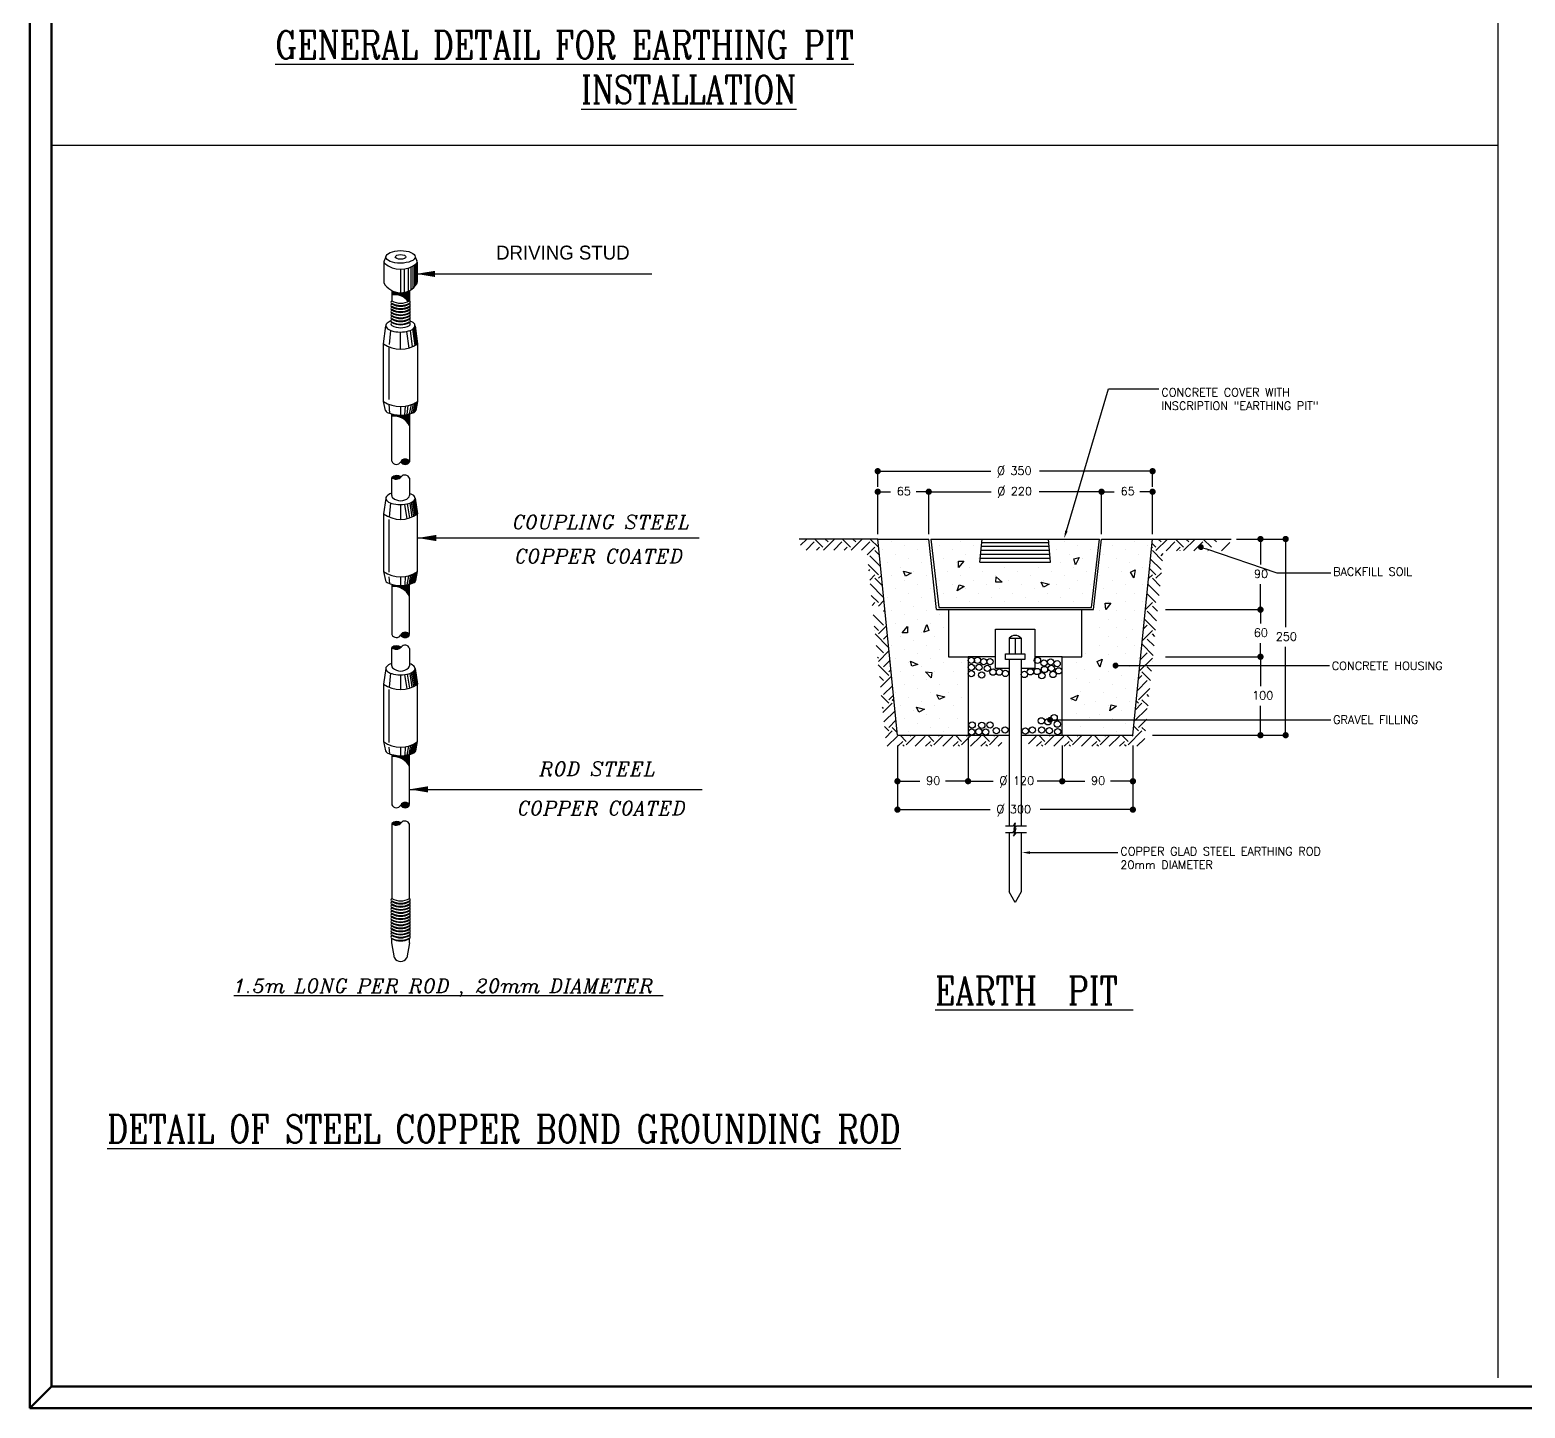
# Model space of a CAD drawing. Extents: x -508 to 92, y -98 to -31.
# Drawn here: x -508.38 to -480.23, y -97.84 to -71.9 of the extents above; entities that cross this region are included whole.
import ezdxf
from ezdxf.enums import TextEntityAlignment as Align

# ---------------------------------------------------------------- set-up
doc = ezdxf.new("R2010")
doc.units = 0
doc.header["$MEASUREMENT"] = 0
doc.header["$PDMODE"] = 35
doc.layers.get('0').update_dxf_attribs({"linetype": 'CONTINUOUS', "lineweight": 30})
doc.layers.get('Defpoints').update_dxf_attribs({"linetype": 'CONTINUOUS'})
for name, color, linetype in [('DETAISL', 2, 'CONTINUOUS'), ('E-P-TXT', 11, 'CONTINUOUS'), ('E-T25', 3, 'CONTINUOUS'), ('EFL', 1, 'CONTINUOUS'), ('EL1', 1, 'CONTINUOUS'), ('EL2', 2, 'CONTINUOUS'), ('EL3', 3, 'CONTINUOUS'), ('EL5', 5, 'CONTINUOUS'), ('EL6', 1, 'CONTINUOUS'), ('ET80', 3, 'CONTINUOUS')]:
    doc.layers.add(name, color=color, linetype=linetype)
doc.layers.add('UG-BORDER', color=20, linetype='CONTINUOUS', lineweight=80)
doc.styles.add('E80', font='romanc.shx')
doc.styles.add('ROMANC', font='ROMANC')
doc.styles.add('ROMANS', font='italic8.shx')
doc.styles.add('STENCIL', font='STENCIL.shx', dxfattribs={"height": 0.25})

# ---------------------------------------------------------------- blocks, each defined once
blk = doc.blocks.new('SC', base_point=(73775.9, 47063.9))
at = {"layer": 'EL1', "color": 7}
blk.add_circle((73775.6, 47068.1), 3.99, dxfattribs=at)
blk = doc.blocks.new('DOT')
at = {"layer": 'EL1', "color": 0, "linetype": 'ByBlock'}
blk.add_line((-0.5, 0), (-1, 0), dxfattribs=at)
at = {"layer": 'EL1', "color": 0, "linetype": 'ByBlock', "const_width": 0.5}
blk.add_lwpolyline([(-0.25, 0, 1), (0.25, 0, 1)], format="xyb", close=True, dxfattribs=at)

msp = doc.modelspace()

# ---------------------------------------------------------------- hatches: boundary and pattern name
at = {"layer": 'DETAISL', "linetype": 'ByBlock'}
for points in [[(-501.23, -76.802, -0.247865), (-501.566, -76.803), (-501.566, -76.887, -0.277484), (-501.254, -77.01, 0.019162), (-501.23, -76.998)], [(-501.23, -79.125, -0.12685), (-501.566, -79.125), (-501.566, -79.172, -0.323449), (-501.23, -79.351)], [(-501.394, -80.026, 0.616336), (-501.23, -80.026, 0.616336)], [(-501.387, -80.311, 0.321286), (-501.566, -80.321, 0.42197)], [(-501.23, -82.332, -0.141567), (-501.566, -82.332), (-501.566, -82.374, -0.307884), (-501.23, -82.563)], [(-501.23, -83.286, 0.616336), (-501.394, -83.286, 0.616336)], [(-501.566, -83.525, 0.42197), (-501.387, -83.515, 0.321286)], [(-501.23, -85.537, -0.141567), (-501.566, -85.537), (-501.566, -85.578, -0.307884), (-501.23, -85.767)], [(-501.23, -86.49, 0.616336), (-501.394, -86.49, 0.616336)], [(-501.387, -86.825, 0.321286), (-501.566, -86.835, 0.42197)]]:
    msp.add_hatch(color=4, dxfattribs=at).paths.add_polyline_path(points)

# ---------------------------------------------------------------- linework, layer by layer
at = {"color": 7}
for p, q in [((-501.079, -81.462), (-495.78, -81.462)), ((-488.813, -81.764), (-488.813, -81.764)), ((-488.568, -81.846), (-488.568, -81.846)), ((-491.996, -82.009), (-491.996, -82.009)), ((-491.751, -82.091), (-491.751, -82.091)), ((-490.935, -81.928), (-490.935, -81.928)), ((-490.853, -82.172), (-490.853, -82.172)), ((-490.69, -82.009), (-490.69, -82.009)), ((-490.2, -82.172), (-490.2, -82.172)), ((-489.548, -82.172), (-489.548, -82.172)), ((-489.14, -82.091), (-489.14, -82.091)), ((-488.895, -82.172), (-488.895, -82.172)), ((-488.731, -82.009), (-488.731, -82.009)), ((-488.079, -82.009), (-488.079, -82.009)), ((-487.834, -82.091), (-487.834, -82.091)), ((-487.671, -81.928), (-487.671, -81.928)), ((-487.589, -82.172), (-487.589, -82.172)), ((-492.078, -82.417), (-492.078, -82.417)), ((-491.914, -82.254), (-491.914, -82.254)), ((-491.669, -82.336), (-491.669, -82.336)), ((-491.017, -82.336), (-491.017, -82.336)), ((-490.772, -82.417), (-490.772, -82.417)), ((-490.364, -82.336), (-490.364, -82.336)), ((-490.119, -82.417), (-490.119, -82.417)), ((-489.956, -82.254), (-489.956, -82.254)), ((-489.711, -82.336), (-489.711, -82.336)), ((-489.466, -82.417), (-489.466, -82.417)), ((-489.303, -82.254), (-489.303, -82.254)), ((-489.058, -82.336), (-489.058, -82.336)), ((-488.65, -82.254), (-488.65, -82.254)), ((-487.997, -82.254), (-487.997, -82.254)), ((-487.752, -82.336), (-487.752, -82.336)), ((-491.833, -82.499), (-491.833, -82.499)), ((-491.751, -82.744), (-491.751, -82.744)), ((-489.874, -82.499), (-489.874, -82.499)), ((-489.221, -82.499), (-489.221, -82.499)), ((-488.079, -82.662), (-488.079, -82.662)), ((-487.915, -82.499), (-487.915, -82.499)), ((-487.752, -82.661), (-487.752, -82.661)), ((-487.589, -82.498), (-487.589, -82.498)), ((-491.669, -82.989), (-491.669, -82.989)), ((-487.915, -82.825), (-487.915, -82.825)), ((-487.589, -82.825), (-487.589, -82.825)), ((-491.833, -83.152), (-491.833, -83.152)), ((-491.588, -83.233), (-491.588, -83.233)), ((-491.425, -83.07), (-491.425, -83.07)), ((-491.751, -83.397), (-491.751, -83.397)), ((-491.833, -83.805), (-491.833, -83.805)), ((-491.425, -83.723), (-491.425, -83.723)), ((-488.232, -83.828), (-488.232, -83.828)), ((-491.751, -84.049), (-491.751, -84.049)), ((-491.588, -83.886), (-491.588, -83.886)), ((-491.506, -84.131), (-491.506, -84.131)), ((-491.343, -83.968), (-491.343, -83.968)), ((-491.669, -84.294), (-491.669, -84.294)), ((-491.425, -84.376), (-491.425, -84.376)), ((-491.261, -84.213), (-491.261, -84.213)), ((-491.08, -84.376), (-491.08, -84.376)), ((-488.598, -84.353), (-488.598, -84.353)), ((-488.16, -84.376), (-488.16, -84.376)), ((-491.833, -84.458), (-491.833, -84.458)), ((-491.751, -84.702), (-491.751, -84.702)), ((-491.588, -84.539), (-491.588, -84.539)), ((-491.343, -84.621), (-491.343, -84.621)), ((-491.18, -84.458), (-491.18, -84.458)), ((-488.761, -84.516), (-488.761, -84.516)), ((-488.516, -84.597), (-488.516, -84.597)), ((-488.323, -84.539), (-488.323, -84.539)), ((-488.079, -84.621), (-488.079, -84.621)), ((-487.915, -84.458), (-487.915, -84.458)), ((-487.834, -84.702), (-487.834, -84.702)), ((-491.506, -84.784), (-491.506, -84.784)), ((-501.23, -86.194), (-495.724, -86.194))]:
    msp.add_line(p, q, dxfattribs=at)
at = {"color": 0}
for p, q in [((-492.159, -81.52), (-492.159, -81.52)), ((-491.914, -81.601), (-491.914, -81.601)), ((-491.506, -81.52), (-491.506, -81.52)), ((-491.261, -81.601), (-491.261, -81.601)), ((-490.853, -81.52), (-490.853, -81.52)), ((-490.609, -81.601), (-490.609, -81.601)), ((-488.895, -81.52), (-488.895, -81.52)), ((-488.65, -81.601), (-488.65, -81.601)), ((-488.242, -81.52), (-488.242, -81.52)), ((-487.997, -81.601), (-487.997, -81.601)), ((-487.589, -81.52), (-487.589, -81.52)), ((-487.344, -81.601), (-487.344, -81.601)), ((-492.322, -81.683), (-492.322, -81.683)), ((-492.078, -81.764), (-492.078, -81.764)), ((-491.833, -81.846), (-491.833, -81.846)), ((-491.669, -81.683), (-491.669, -81.683)), ((-491.425, -81.764), (-491.425, -81.764)), ((-491.18, -81.846), (-491.18, -81.846)), ((-491.017, -81.683), (-491.017, -81.683)), ((-490.772, -81.764), (-490.772, -81.764)), ((-490.527, -81.846), (-490.527, -81.846)), ((-489.058, -81.683), (-489.058, -81.683)), ((-488.405, -81.683), (-488.405, -81.683)), ((-488.16, -81.764), (-488.16, -81.764)), ((-487.915, -81.846), (-487.915, -81.846)), ((-487.752, -81.683), (-487.752, -81.683)), ((-487.507, -81.764), (-487.507, -81.764)), ((-492.241, -81.928), (-492.241, -81.928)), ((-492.159, -82.172), (-492.159, -82.172)), ((-491.588, -81.928), (-491.588, -81.928)), ((-491.506, -82.172), (-491.506, -82.172)), ((-491.343, -82.009), (-491.343, -82.009)), ((-491.098, -82.091), (-491.098, -82.091)), ((-490.445, -82.091), (-490.445, -82.091)), ((-490.282, -81.928), (-490.282, -81.928)), ((-490.037, -82.009), (-490.037, -82.009)), ((-489.792, -82.091), (-489.792, -82.091)), ((-489.629, -81.928), (-489.629, -81.928)), ((-489.384, -82.009), (-489.384, -82.009)), ((-488.976, -81.928), (-488.976, -81.928)), ((-488.487, -82.091), (-488.487, -82.091)), ((-488.323, -81.928), (-488.323, -81.928)), ((-488.242, -82.172), (-488.242, -82.172)), ((-487.426, -82.009), (-487.426, -82.009)), ((-492.322, -82.336), (-492.322, -82.336)), ((-491.425, -82.417), (-491.425, -82.417)), ((-491.261, -82.254), (-491.261, -82.254)), ((-490.609, -82.254), (-490.609, -82.254)), ((-488.813, -82.417), (-488.813, -82.417)), ((-488.405, -82.336), (-488.405, -82.336)), ((-488.16, -82.417), (-488.16, -82.417)), ((-487.426, -82.335), (-487.426, -82.335)), ((-492.241, -82.58), (-492.241, -82.58)), ((-491.996, -82.662), (-491.996, -82.662)), ((-491.588, -82.58), (-491.588, -82.58)), ((-491.343, -82.662), (-491.343, -82.662)), ((-491.18, -82.499), (-491.18, -82.499)), ((-490.935, -82.58), (-490.935, -82.58)), ((-490.69, -82.662), (-490.69, -82.662)), ((-490.527, -82.499), (-490.527, -82.499)), ((-490.282, -82.58), (-490.282, -82.58)), ((-490.037, -82.662), (-490.037, -82.662)), ((-489.629, -82.58), (-489.629, -82.58)), ((-489.384, -82.662), (-489.384, -82.662)), ((-488.976, -82.58), (-488.976, -82.58)), ((-488.731, -82.662), (-488.731, -82.662)), ((-488.568, -82.499), (-488.568, -82.499)), ((-488.323, -82.58), (-488.323, -82.58)), ((-487.426, -82.662), (-487.426, -82.662)), ((-492.159, -82.825), (-492.159, -82.825)), ((-491.914, -82.907), (-491.914, -82.907)), ((-491.506, -82.825), (-491.506, -82.825)), ((-491.261, -82.907), (-491.261, -82.907)), ((-488.242, -82.825), (-488.242, -82.825)), ((-488.079, -82.988), (-488.079, -82.988)), ((-487.752, -82.989), (-487.752, -82.989)), ((-487.449, -83.021), (-487.449, -83.021)), ((-492.078, -83.07), (-492.078, -83.07)), ((-491.996, -83.315), (-491.996, -83.315)), ((-491.343, -83.315), (-491.343, -83.315)), ((-491.18, -83.152), (-491.18, -83.152)), ((-488.242, -83.151), (-488.242, -83.151)), ((-488.079, -83.315), (-488.079, -83.315)), ((-487.915, -83.152), (-487.915, -83.152)), ((-487.612, -83.184), (-487.612, -83.184)), ((-492.159, -83.478), (-492.159, -83.478)), ((-491.914, -83.56), (-491.914, -83.56)), ((-491.506, -83.478), (-491.506, -83.478)), ((-491.261, -83.56), (-491.261, -83.56)), ((-488.242, -83.478), (-488.242, -83.478)), ((-487.905, -83.501), (-487.905, -83.501)), ((-487.742, -83.338), (-487.742, -83.338)), ((-487.589, -83.478), (-487.589, -83.478)), ((-492.078, -83.723), (-492.078, -83.723)), ((-491.669, -83.641), (-491.669, -83.641)), ((-491.18, -83.805), (-491.18, -83.805)), ((-490.835, -83.805), (-490.835, -83.805)), ((-488.669, -83.804), (-488.669, -83.804)), ((-488.506, -83.641), (-488.506, -83.641)), ((-488.068, -83.664), (-488.068, -83.664)), ((-487.915, -83.805), (-487.915, -83.805)), ((-487.752, -83.641), (-487.752, -83.641)), ((-487.507, -83.723), (-487.507, -83.723)), ((-491.996, -83.968), (-491.996, -83.968)), ((-490.999, -83.968), (-490.999, -83.968)), ((-488.68, -84.108), (-488.68, -84.108)), ((-488.516, -83.945), (-488.516, -83.945)), ((-488.242, -84.131), (-488.242, -84.131)), ((-488.079, -83.968), (-488.079, -83.968)), ((-487.834, -84.049), (-487.834, -84.049)), ((-487.671, -83.886), (-487.671, -83.886)), ((-487.589, -84.131), (-487.589, -84.131)), ((-492.078, -84.376), (-492.078, -84.376)), ((-491.914, -84.213), (-491.914, -84.213)), ((-490.917, -84.213), (-490.917, -84.213)), ((-488.435, -84.189), (-488.435, -84.189)), ((-487.997, -84.213), (-487.997, -84.213)), ((-487.752, -84.294), (-487.752, -84.294)), ((-491.996, -84.621), (-491.996, -84.621)), ((-490.999, -84.621), (-490.999, -84.621)), ((-490.835, -84.458), (-490.835, -84.458)), ((-487.671, -84.539), (-487.671, -84.539)), ((-491.914, -84.866), (-491.914, -84.866)), ((-491.669, -84.947), (-491.669, -84.947)), ((-491.261, -84.866), (-491.261, -84.866)), ((-490.917, -84.866), (-490.917, -84.866)), ((-488.68, -84.761), (-488.68, -84.761)), ((-488.598, -85.005), (-488.598, -85.005)), ((-488.435, -84.842), (-488.435, -84.842)), ((-488.242, -84.784), (-488.242, -84.784)), ((-487.997, -84.866), (-487.997, -84.866)), ((-487.752, -84.947), (-487.752, -84.947)), ((-487.589, -84.784), (-487.589, -84.784)), ((-491.833, -85.11), (-491.833, -85.11)), ((-491.425, -85.029), (-491.425, -85.029)), ((-491.18, -85.11), (-491.18, -85.11)), ((-491.08, -85.029), (-491.08, -85.029)), ((-488.16, -85.029), (-488.16, -85.029)), ((-487.915, -85.11), (-487.915, -85.11))]:
    msp.add_line(p, q, dxfattribs=at)
at = {"color": 3}
for points in [[(-500.751, -76.548), (-500.751, -76.432), (-501.101, -76.49)], [(-500.729, -81.52), (-500.729, -81.404), (-501.079, -81.462)], [(-500.881, -86.253), (-500.881, -86.136), (-501.23, -86.194)]]:
    msp.add_solid(points, dxfattribs=at)
at = {"layer": 'Defpoints', "color": 0, "linetype": 'ByBlock'}
for p in [(-490.716, -85.198), (-488.943, -85.198), (-492.045, -85.371), (-490.716, -85.371), (-488.943, -85.371), (-487.613, -85.371)]:
    msp.add_point(p, dxfattribs=at)
at = {"layer": 'DETAISL', "linetype": 'ByBlock'}
for p, q in [((-501.713, -76.265), (-501.713, -76.66)), ((-501.674, -76.17), (-501.708, -76.241)), ((-501.125, -76.169), (-501.091, -76.241)), ((-501.085, -76.267), (-501.085, -76.645)), ((-501.399, -76.401), (-501.399, -76.844)), ((-501.331, -76.396), (-501.331, -76.837)), ((-501.259, -76.38), (-501.259, -76.843)), ((-501.208, -76.361), (-501.208, -76.789)), ((-501.167, -76.34), (-501.167, -76.759)), ((-501.134, -76.32), (-501.134, -76.727)), ((-501.111, -76.304), (-501.111, -76.699)), ((-501.101, -76.295), (-501.101, -76.685)), ((-501.092, -76.287), (-501.092, -76.67)), ((-501.719, -77.806), (-501.676, -77.467)), ((-501.588, -77.554), (-501.617, -77.817)), ((-501.406, -77.584), (-501.406, -77.91)), ((-501.289, -77.574), (-501.245, -77.887)), ((-501.221, -77.555), (-501.178, -77.863)), ((-501.172, -77.53), (-501.129, -77.838)), ((-501.153, -77.516), (-501.109, -77.826)), ((-501.136, -77.496), (-501.091, -77.815)), ((-501.127, -77.466), (-501.079, -77.806)), ((-501.719, -78.892), (-501.719, -77.806)), ((-501.622, -77.862), (-501.621, -78.857)), ((-501.079, -77.806), (-501.079, -78.892)), ((-501.682, -79.061), (-501.719, -78.892)), ((-501.621, -78.943), (-501.606, -79.114)), ((-501.399, -78.985), (-501.398, -79.147)), ((-501.315, -78.979), (-501.328, -79.144)), ((-501.26, -78.969), (-501.283, -79.137)), ((-501.2, -78.951), (-501.237, -79.127)), ((-501.162, -78.936), (-501.199, -79.117)), ((-501.132, -78.922), (-501.17, -79.107)), ((-501.116, -78.914), (-501.155, -79.101)), ((-501.104, -78.907), (-501.144, -79.097)), ((-501.092, -78.9), (-501.131, -79.089)), ((-501.079, -78.892), (-501.114, -79.061)), ((-501.676, -80.716), (-501.719, -81.008)), ((-501.175, -80.782), (-501.133, -81.042)), ((-501.159, -80.77), (-501.116, -81.033)), ((-501.145, -80.757), (-501.102, -81.024)), ((-501.136, -80.744), (-501.091, -81.017)), ((-501.127, -80.715), (-501.079, -81.008)), ((-501.719, -81.008), (-501.719, -82.092)), ((-501.587, -80.803), (-501.616, -81.067)), ((-501.401, -80.834), (-501.401, -81.112)), ((-501.325, -80.829), (-501.281, -81.099)), ((-501.274, -80.82), (-501.231, -81.085)), ((-501.227, -80.806), (-501.185, -81.068)), ((-501.201, -80.796), (-501.158, -81.056)), ((-501.079, -82.092), (-501.079, -81.008)), ((-501.621, -81.112), (-501.62, -82.106)), ((-501.719, -82.092), (-501.682, -82.264)), ((-501.314, -82.188), (-501.32, -82.351)), ((-501.277, -82.344), (-501.241, -82.172)), ((-501.277, -82.344), (-501.241, -82.172)), ((-501.24, -82.335), (-501.204, -82.159)), ((-501.21, -82.326), (-501.173, -82.146)), ((-501.186, -82.318), (-501.149, -82.134)), ((-501.167, -82.31), (-501.128, -82.123)), ((-501.155, -82.305), (-501.116, -82.116)), ((-501.143, -82.299), (-501.103, -82.108)), ((-501.132, -82.293), (-501.093, -82.101)), ((-501.124, -82.285), (-501.086, -82.096)), ((-501.115, -82.264), (-501.079, -82.092)), ((-501.62, -82.192), (-501.608, -82.318)), ((-501.399, -82.195), (-501.4, -82.356)), ((-501.676, -83.921), (-501.719, -84.213)), ((-501.587, -84.008), (-501.616, -84.271)), ((-501.401, -84.038), (-501.401, -84.316)), ((-501.325, -84.033), (-501.281, -84.303)), ((-501.274, -84.024), (-501.231, -84.29)), ((-501.227, -84.011), (-501.185, -84.272)), ((-501.201, -84), (-501.158, -84.26)), ((-501.175, -83.986), (-501.133, -84.247)), ((-501.159, -83.975), (-501.116, -84.237)), ((-501.145, -83.962), (-501.102, -84.228)), ((-501.136, -83.949), (-501.091, -84.221)), ((-501.127, -83.919), (-501.079, -84.213)), ((-501.719, -84.213), (-501.719, -85.296)), ((-501.621, -84.316), (-501.62, -85.311)), ((-501.079, -85.296), (-501.079, -84.213)), ((-501.719, -85.296), (-501.682, -85.469)), ((-501.62, -85.397), (-501.608, -85.523)), ((-501.399, -85.399), (-501.4, -85.561)), ((-501.314, -85.393), (-501.32, -85.556)), ((-501.277, -85.548), (-501.241, -85.376)), ((-501.277, -85.548), (-501.241, -85.376)), ((-501.24, -85.54), (-501.204, -85.363)), ((-501.21, -85.531), (-501.173, -85.35)), ((-501.186, -85.522), (-501.149, -85.339)), ((-501.167, -85.515), (-501.128, -85.328)), ((-501.155, -85.51), (-501.116, -85.32)), ((-501.143, -85.504), (-501.103, -85.312)), ((-501.132, -85.497), (-501.093, -85.306)), ((-501.124, -85.49), (-501.086, -85.301)), ((-501.115, -85.468), (-501.079, -85.296))]:
    msp.add_line(p, q, dxfattribs=at)
at = {"layer": 'DETAISL', "color": 4, "linetype": 'ByBlock'}
for p, q in [((-501.566, -76.803), (-501.566, -76.998)), ((-501.23, -76.802), (-501.23, -76.998)), ((-501.566, -80.018), (-501.566, -79.125)), ((-501.23, -79.125), (-501.23, -80.026)), ((-501.566, -80.665), (-501.566, -80.321)), ((-501.23, -80.336), (-501.23, -80.665)), ((-501.566, -82.332), (-501.566, -83.278)), ((-501.23, -83.271), (-501.23, -82.332)), ((-501.566, -83.87), (-501.566, -83.525)), ((-501.23, -83.54), (-501.23, -83.87)), ((-501.566, -85.536), (-501.566, -86.483)), ((-501.23, -86.475), (-501.23, -85.536)), ((-501.566, -86.835), (-501.566, -88.25)), ((-501.23, -88.25), (-501.23, -86.85)), ((-501.566, -89.084), (-501.566, -89.004)), ((-501.513, -89.366), (-501.566, -89.084)), ((-501.23, -89.084), (-501.283, -89.366)), ((-501.23, -89.084), (-501.23, -89.004))]:
    msp.add_line(p, q, dxfattribs=at)
at = {"layer": 'DETAISL', "linetype": 'ByBlock'}
for centre, radius, start, end in [((-501.662, -76.263), 0.0504, 154.4413, 212.051), ((-501.136, -76.262), 0.0504, 327.9703, 25.3462), ((-501.399, -75.928), 0.473, 229.7335, 310.2878), ((-501.399, -76.485), 0.359, 209.1059, 328.7204), ((-501.136, -76.645), 0.0504, 328.7204, 0), ((-501.399, -77.363), 0.547, 234.2158, 305.7842), ((-501.399, -78.39), 0.596, 237.5138, 302.4862), ((-501.633, -79.05), 0.0504, 192.45, 247.7753), ((-501.164, -79.05), 0.0504, 292.1887, 348.2614), ((-501.398, -78.476), 0.671, 247.7753, 292.1887), ((-501.399, -80.564), 0.547, 234.2158, 305.7842), ((-501.399, -81.648), 0.547, 234.2158, 305.7842), ((-501.632, -82.254), 0.0504, 192.2953, 244.9392), ((-501.398, -81.753), 0.604, 244.9392, 295.0219), ((-501.164, -82.254), 0.0504, 295.0219, 348.4078), ((-501.399, -83.769), 0.547, 234.2158, 305.7842), ((-501.399, -84.852), 0.547, 234.2158, 305.7842), ((-501.632, -85.458), 0.0504, 192.2953, 244.9392), ((-501.398, -84.957), 0.604, 244.9392, 295.0219), ((-501.164, -85.458), 0.0504, 295.0219, 348.4078)]:
    msp.add_arc(centre, radius, start, end, dxfattribs=at)
at = {"layer": 'DETAISL', "color": 4, "linetype": 'ByBlock'}
for centre, radius, start, end in [((-501.545, -77.027), 0.0353, 124.8245, 235.1755), ((-501.545, -77.085), 0.0353, 124.8245, 235.1755), ((-501.545, -77.143), 0.0353, 124.8245, 235.1755), ((-501.512, -77.207), 0.325, 37.4485, 99.4824), ((-501.398, -76.692), 0.349, 241.307, 298.693), ((-501.398, -76.75), 0.349, 241.307, 298.693), ((-501.398, -76.808), 0.349, 241.307, 298.693), ((-501.396, -76.735), 0.349, 241.307, 298.693), ((-501.396, -76.793), 0.349, 241.307, 298.693), ((-501.251, -77.027), 0.0353, 304.8245, 55.1755), ((-501.251, -77.085), 0.0353, 304.8245, 55.1755), ((-501.251, -77.143), 0.0353, 304.8245, 55.1755), ((-501.545, -77.201), 0.0353, 124.8245, 235.1755), ((-501.545, -77.258), 0.0353, 124.8245, 235.1755), ((-501.545, -77.316), 0.0353, 124.8245, 235.1755), ((-501.545, -77.374), 0.0353, 124.8245, 235.1755), ((-501.545, -77.432), 0.0353, 124.8245, 235.1755), ((-501.404, -77.087), 0.349, 241.307, 298.693), ((-501.398, -76.865), 0.349, 241.307, 298.693), ((-501.398, -76.923), 0.349, 241.307, 298.693), ((-501.398, -76.981), 0.349, 241.307, 298.693), ((-501.398, -77.039), 0.349, 241.307, 298.693), ((-501.398, -77.097), 0.349, 241.307, 298.693), ((-501.396, -76.851), 0.349, 241.307, 298.693), ((-501.396, -76.851), 0.349, 241.307, 298.693), ((-501.396, -76.909), 0.349, 241.307, 298.693), ((-501.396, -76.967), 0.349, 241.307, 298.693), ((-501.396, -77.025), 0.349, 241.307, 298.693), ((-501.251, -77.201), 0.0353, 304.8245, 55.1755), ((-501.251, -77.258), 0.0353, 304.8245, 55.1755), ((-501.251, -77.316), 0.0353, 304.8245, 55.1755), ((-501.251, -77.374), 0.0353, 304.8245, 55.1755), ((-501.251, -77.432), 0.0353, 304.8245, 55.1755), ((-501.398, -77.155), 0.349, 241.307, 298.693), ((-501.522, -79.493), 0.324, 26.0576, 97.7527), ((-501.478, -79.981), 0.0949, 202.853, 332.0948), ((-501.312, -80.067), 0.0917, 26.7059, 153.2941), ((-501.312, -79.985), 0.0917, 206.7059, 333.2941), ((-501.469, -80.44), 0.154, 57.6581, 128.9041), ((-501.481, -80.229), 0.125, 227.5246, 319.0376), ((-501.316, -80.366), 0.0905, 19.8101, 142.0153), ((-501.515, -80.665), 0.0504, 180, 227.3857), ((-501.398, -80.538), 0.223, 227.3857, 312.6143), ((-501.281, -80.665), 0.0504, 312.6143, 0), ((-501.537, -82.714), 0.342, 26.3554, 94.8064), ((-501.478, -83.241), 0.0949, 202.853, 332.0948), ((-501.312, -83.327), 0.0917, 26.7059, 153.2941), ((-501.312, -83.245), 0.0917, 206.7059, 333.2941), ((-501.469, -83.645), 0.154, 57.6581, 128.9041), ((-501.481, -83.433), 0.125, 227.5246, 319.0376), ((-501.316, -83.571), 0.0905, 19.8101, 142.0153), ((-501.515, -83.87), 0.0504, 180, 227.3857), ((-501.281, -83.87), 0.0504, 312.6143, 0), ((-501.398, -83.743), 0.223, 227.3857, 312.6143), ((-501.537, -85.919), 0.342, 26.3554, 94.8064), ((-501.478, -86.446), 0.0949, 202.853, 332.0948), ((-501.312, -86.531), 0.0917, 26.7059, 153.2941), ((-501.312, -86.449), 0.0917, 206.7059, 333.2941), ((-501.469, -86.954), 0.154, 57.6581, 128.9041), ((-501.481, -86.743), 0.125, 227.5246, 319.0376), ((-501.316, -86.88), 0.0905, 19.8101, 142.0153), ((-501.545, -88.279), 0.0353, 124.8245, 235.1755), ((-501.545, -88.337), 0.0353, 124.8245, 235.1755), ((-501.545, -88.395), 0.0353, 124.8245, 235.1755), ((-501.398, -87.944), 0.349, 241.307, 298.693), ((-501.398, -88.002), 0.349, 241.307, 298.693), ((-501.398, -88.06), 0.349, 241.307, 298.693), ((-501.396, -87.988), 0.349, 241.307, 298.693), ((-501.396, -88.046), 0.349, 241.307, 298.693), ((-501.251, -88.279), 0.0353, 304.8245, 55.1755), ((-501.251, -88.279), 0.0353, 304.8245, 55.1755), ((-501.251, -88.337), 0.0353, 304.8245, 55.1755), ((-501.251, -88.337), 0.0353, 304.8245, 55.1755), ((-501.251, -88.395), 0.0353, 304.8245, 55.1755), ((-501.251, -88.395), 0.0353, 304.8245, 55.1755), ((-501.545, -88.453), 0.0353, 124.8245, 235.1755), ((-501.545, -88.511), 0.0353, 124.8245, 235.1755), ((-501.545, -88.569), 0.0353, 124.8245, 235.1755), ((-501.545, -88.627), 0.0353, 124.8245, 235.1755), ((-501.545, -88.685), 0.0353, 124.8245, 235.1755), ((-501.404, -88.34), 0.349, 241.307, 298.693), ((-501.398, -88.118), 0.349, 241.307, 298.693), ((-501.398, -88.176), 0.349, 241.307, 298.693), ((-501.398, -88.234), 0.349, 241.307, 298.693), ((-501.398, -88.292), 0.349, 241.307, 298.693), ((-501.398, -88.35), 0.349, 241.307, 298.693), ((-501.396, -88.104), 0.349, 241.307, 298.693), ((-501.396, -88.162), 0.349, 241.307, 298.693), ((-501.396, -88.22), 0.349, 241.307, 298.693), ((-501.396, -88.278), 0.349, 241.307, 298.693), ((-501.251, -88.453), 0.0353, 304.8245, 55.1755), ((-501.251, -88.453), 0.0353, 304.8245, 55.1755), ((-501.251, -88.511), 0.0353, 304.8245, 55.1755), ((-501.251, -88.511), 0.0353, 304.8245, 55.1755), ((-501.251, -88.569), 0.0353, 304.8245, 55.1755), ((-501.251, -88.569), 0.0353, 304.8245, 55.1755), ((-501.251, -88.627), 0.0353, 304.8245, 55.1755), ((-501.251, -88.627), 0.0353, 304.8245, 55.1755), ((-501.251, -88.685), 0.0353, 304.8245, 55.1755), ((-501.251, -88.685), 0.0353, 304.8245, 55.1755), ((-501.545, -88.743), 0.0353, 124.8245, 235.1755), ((-501.545, -88.801), 0.0353, 124.8245, 235.1755), ((-501.545, -88.859), 0.0353, 124.8245, 235.1755), ((-501.545, -88.917), 0.0353, 124.8245, 235.1755), ((-501.545, -88.975), 0.0353, 124.8245, 235.1755), ((-501.404, -88.572), 0.349, 241.307, 298.693), ((-501.398, -88.408), 0.349, 241.307, 298.693), ((-501.398, -88.408), 0.349, 241.307, 298.693), ((-501.398, -88.466), 0.349, 241.307, 298.693), ((-501.398, -88.524), 0.349, 241.307, 298.693), ((-501.398, -88.582), 0.349, 241.307, 298.693), ((-501.398, -88.582), 0.349, 241.307, 298.693), ((-501.398, -88.64), 0.349, 241.307, 298.693), ((-501.396, -88.394), 0.349, 241.307, 298.693), ((-501.396, -88.452), 0.349, 241.307, 298.693), ((-501.396, -88.51), 0.349, 241.307, 298.693), ((-501.396, -88.626), 0.349, 241.307, 298.693), ((-501.251, -88.743), 0.0353, 304.8245, 55.1755), ((-501.251, -88.801), 0.0353, 304.8245, 55.1755), ((-501.251, -88.859), 0.0353, 304.8245, 55.1755), ((-501.251, -88.917), 0.0353, 304.8245, 55.1755), ((-501.251, -88.975), 0.0353, 304.8245, 55.1755), ((-501.404, -88.687), 0.349, 241.307, 298.693), ((-501.398, -88.698), 0.349, 241.307, 298.693), ((-501.398, -89.304), 0.131, 208.6297, 331.3703)]:
    msp.add_arc(centre, radius, start, end, dxfattribs=at)
at = {"layer": 'DETAISL', "linetype": 'ByBlock'}
for major_axis in [(0.275, 0.001), (0.1, 0)]:
    msp.add_ellipse((-501.399, -76.17), major_axis=major_axis, ratio=0.430143, dxfattribs=at)
for centre, start_param, end_param in [((-501.402, -77.466), 2.2784, 7.108439), ((-501.402, -80.715), 2.208327, 7.179564), ((-501.402, -83.92), 2.208327, 7.179564)]:
    msp.add_ellipse(centre, major_axis=(0.275, 0.001), ratio=0.430143, start_param=start_param, end_param=end_param, dxfattribs=at)
at = {"layer": 'E-P-TXT', "color": 4}
for p, q in [((-480.744, -31.547), (-480.744, -97.272)), ((-507.973, -74.067), (-480.744, -74.067))]:
    msp.add_line(p, q, dxfattribs=at)
at = {"layer": 'E-T25', "color": 7}
msp.add_line((-501.101, -76.49), (-496.67, -76.49), dxfattribs=at)
at = {"layer": 'EFL', "color": 2, "linetype": 'ByBlock'}
for p, q in [((-492.416, -80.498), (-492.416, -80.204)), ((-492.357, -80.204), (-492.298, -80.204)), ((-492.298, -80.204), (-490.288, -80.204)), ((-487.361, -80.204), (-489.371, -80.204)), ((-487.302, -80.204), (-487.361, -80.204)), ((-487.243, -80.498), (-487.243, -80.204)), ((-492.416, -81.388), (-492.416, -80.591)), ((-492.357, -80.591), (-492.298, -80.591)), ((-492.298, -80.591), (-492.176, -80.591)), ((-491.574, -80.591), (-491.696, -80.591)), ((-491.456, -81.388), (-491.456, -80.591)), ((-491.456, -81.388), (-491.456, -80.591)), ((-491.397, -80.591), (-491.338, -80.591)), ((-491.338, -80.591), (-490.281, -80.591)), ((-488.321, -80.591), (-489.377, -80.591)), ((-488.262, -80.591), (-488.321, -80.591)), ((-488.203, -81.388), (-488.203, -80.591)), ((-488.203, -81.388), (-488.203, -80.591)), ((-488.084, -80.591), (-487.963, -80.591)), ((-487.361, -80.591), (-487.483, -80.591)), ((-487.302, -80.591), (-487.361, -80.591)), ((-487.243, -81.388), (-487.243, -80.591)), ((-485.665, -81.482), (-485.211, -81.482)), ((-485.386, -81.482), (-484.737, -81.482)), ((-485.211, -81.541), (-485.211, -81.6)), ((-485.211, -81.6), (-485.211, -81.961)), ((-484.737, -81.541), (-484.737, -81.6)), ((-484.737, -81.6), (-484.737, -83.143)), ((-485.211, -82.693), (-485.211, -82.332)), ((-485.211, -82.752), (-485.211, -82.693)), ((-486.996, -82.811), (-485.211, -82.811)), ((-485.211, -82.811), (-485.211, -82.811)), ((-485.211, -82.929), (-485.211, -83.069)), ((-485.211, -83.579), (-485.211, -83.44)), ((-485.211, -83.638), (-485.211, -83.579)), ((-484.737, -85.057), (-484.737, -83.514)), ((-486.996, -83.698), (-485.211, -83.698)), ((-485.211, -83.698), (-485.211, -83.698)), ((-485.211, -83.816), (-485.211, -84.251)), ((-485.211, -85.056), (-485.211, -84.621)), ((-490.716, -85.199), (-490.716, -86.041)), ((-487.243, -85.175), (-484.737, -85.175)), ((-485.567, -85.174), (-485.211, -85.174)), ((-485.211, -85.115), (-485.211, -85.056)), ((-484.737, -85.116), (-484.737, -85.057)), ((-492.045, -85.371), (-492.045, -86.041)), ((-488.943, -85.371), (-488.943, -86.041)), ((-487.613, -85.371), (-487.613, -86.041)), ((-492.045, -86.041), (-492.045, -86.576)), ((-491.927, -86.041), (-491.622, -86.041)), ((-490.834, -86.041), (-491.139, -86.041)), ((-490.598, -86.041), (-490.242, -86.041)), ((-489.061, -86.041), (-489.416, -86.041)), ((-488.825, -86.041), (-488.52, -86.041)), ((-487.732, -86.041), (-488.037, -86.041)), ((-487.613, -86.041), (-487.613, -86.576)), ((-491.927, -86.576), (-490.299, -86.576)), ((-487.732, -86.576), (-489.36, -86.576))]:
    msp.add_line(p, q, dxfattribs=at)
at = {"layer": 'EFL', "color": 2, "linetype": 'ByBlock', "const_width": 0.0591}
for points in [[(-492.387, -80.204, 1), (-492.446, -80.204, 1)], [(-487.272, -80.204, 1), (-487.213, -80.204, 1)], [(-492.387, -80.591, 1), (-492.446, -80.591, 1)], [(-491.426, -80.591, 1), (-491.486, -80.591, 1)], [(-488.232, -80.591, 1), (-488.173, -80.591, 1)], [(-487.272, -80.591, 1), (-487.213, -80.591, 1)], [(-485.211, -81.511, 1), (-485.211, -81.452, 1)], [(-484.737, -81.511, 1), (-484.737, -81.452, 1)], [(-485.211, -82.782, 1), (-485.211, -82.841, 1)], [(-485.211, -83.668, 1), (-485.211, -83.727, 1)], [(-485.211, -85.145, 1), (-485.211, -85.204, 1)], [(-484.737, -85.145, 1), (-484.737, -85.204, 1)]]:
    msp.add_lwpolyline(points, format="xyb", close=True, dxfattribs=at)
at = {"layer": 'EL1', "color": 32}
for p, q in [((-488.865, -81.33), (-488.072, -78.651)), ((-488.072, -78.651), (-487.124, -78.651)), ((-486.228, -81.668), (-484.902, -82.117)), ((-487.829, -83.864), (-483.91, -83.864)), ((-489.061, -84.884), (-483.889, -84.884)), ((-489.553, -87.384), (-487.896, -87.384))]:
    msp.add_line(p, q, dxfattribs=at)
at = {"layer": 'EL1', "color": 4}
for p, q in [((-493.872, -81.6), (-493.753, -81.482)), ((-493.766, -81.691), (-493.612, -81.536)), ((-493.449, -81.634), (-493.601, -81.482)), ((-493.44, -81.691), (-493.231, -81.482)), ((-493.351, -81.536), (-493.405, -81.482)), ((-493.244, -81.691), (-493.09, -81.536)), ((-492.926, -81.634), (-493.079, -81.482)), ((-492.918, -81.691), (-492.709, -81.482)), ((-492.828, -81.536), (-492.883, -81.482)), ((-492.722, -81.691), (-492.567, -81.536)), ((-492.404, -81.634), (-492.556, -81.482)), ((-487.181, -81.634), (-487.251, -81.564)), ((-487.181, -81.699), (-486.963, -81.482)), ((-487.083, -81.536), (-487.137, -81.482)), ((-486.988, -81.702), (-486.822, -81.536)), ((-486.659, -81.634), (-486.811, -81.482)), ((-486.659, -81.699), (-486.441, -81.482)), ((-486.561, -81.536), (-486.615, -81.482)), ((-486.466, -81.702), (-486.299, -81.536)), ((-486.136, -81.634), (-486.288, -81.482)), ((-486.038, -81.536), (-486.093, -81.482)), ((-485.944, -81.702), (-485.785, -81.544)), ((-493.571, -81.691), (-493.514, -81.634)), ((-493.048, -81.691), (-492.992, -81.634)), ((-492.616, -81.78), (-492.469, -81.634)), ((-492.364, -82), (-492.567, -81.797)), ((-492.386, -81.783), (-492.469, -81.699)), ((-492.404, -81.699), (-492.395, -81.69)), ((-487.083, -82.058), (-487.281, -81.861)), ((-487.259, -81.647), (-487.246, -81.634)), ((-487.054, -81.891), (-487.246, -81.699)), ((-487.083, -81.797), (-487.04, -81.754)), ((-486.792, -81.702), (-486.724, -81.634)), ((-486.721, -81.702), (-486.724, -81.699)), ((-486.198, -81.702), (-486.202, -81.699)), ((-492.404, -82.156), (-492.598, -81.962)), ((-492.586, -82.077), (-492.567, -82.058)), ((-492.568, -82.255), (-492.469, -82.156)), ((-492.404, -82.221), (-492.347, -82.165)), ((-487.317, -82.227), (-487.246, -82.156)), ((-487.181, -82.156), (-487.298, -82.039)), ((-487.181, -82.221), (-487.076, -82.117)), ((-492.306, -82.58), (-492.561, -82.325)), ((-492.328, -82.363), (-492.469, -82.221)), ((-487.119, -82.544), (-487.328, -82.335)), ((-487.101, -82.366), (-487.246, -82.221)), ((-492.404, -82.678), (-492.539, -82.543)), ((-492.521, -82.73), (-492.469, -82.678)), ((-492.404, -82.744), (-492.3, -82.64)), ((-487.376, -82.808), (-487.246, -82.678)), ((-487.354, -82.59), (-487.344, -82.58)), ((-487.181, -82.678), (-487.346, -82.513)), ((-487.149, -82.841), (-487.246, -82.744)), ((-492.306, -83.103), (-492.503, -82.906)), ((-492.306, -82.842), (-492.282, -82.818)), ((-487.185, -83.197), (-487.394, -82.988)), ((-487.167, -83.019), (-487.344, -82.842)), ((-492.404, -83.201), (-492.481, -83.124)), ((-492.473, -83.204), (-492.469, -83.201)), ((-492.211, -83.524), (-492.467, -83.269)), ((-492.404, -83.266), (-492.252, -83.114)), ((-492.306, -83.364), (-492.234, -83.292)), ((-487.434, -83.389), (-487.246, -83.201)), ((-487.412, -83.171), (-487.344, -83.103)), ((-487.197, -83.315), (-487.246, -83.266)), ((-492.306, -83.625), (-492.445, -83.486)), ((-492.404, -83.788), (-492.205, -83.589)), ((-487.449, -83.534), (-487.442, -83.527)), ((-487.233, -83.671), (-487.441, -83.462)), ((-487.215, -83.493), (-487.344, -83.364)), ((-492.404, -83.723), (-492.423, -83.704)), ((-492.208, -84.049), (-492.408, -83.849)), ((-492.306, -83.886), (-492.187, -83.767)), ((-487.492, -83.969), (-487.246, -83.723)), ((-487.47, -83.751), (-487.344, -83.625)), ((-487.244, -83.79), (-487.246, -83.788)), ((-492.306, -84.147), (-492.386, -84.067)), ((-492.366, -84.272), (-492.157, -84.064)), ((-492.208, -83.984), (-492.169, -83.945)), ((-487.529, -84.332), (-487.344, -84.147)), ((-487.507, -84.114), (-487.442, -84.049)), ((-487.28, -84.146), (-487.442, -83.984)), ((-487.262, -83.968), (-487.344, -83.886)), ((-492.208, -84.572), (-492.35, -84.43)), ((-492.306, -84.409), (-492.139, -84.242)), ((-492.208, -84.507), (-492.121, -84.42)), ((-487.507, -84.507), (-487.295, -84.294)), ((-487.31, -84.443), (-487.344, -84.409)), ((-492.306, -84.67), (-492.328, -84.648)), ((-492.318, -84.747), (-492.143, -84.572)), ((-492.3, -84.925), (-492.091, -84.716)), ((-492.109, -84.54), (-492.143, -84.507)), ((-487.587, -84.913), (-487.344, -84.67)), ((-487.565, -84.695), (-487.442, -84.572)), ((-487.507, -84.572), (-487.549, -84.53)), ((-487.328, -84.621), (-487.442, -84.507)), ((-492.208, -85.029), (-492.073, -84.894)), ((-487.507, -85.094), (-487.596, -85.005)), ((-487.507, -85.029), (-487.353, -84.875)), ((-492.208, -85.094), (-492.292, -85.011)), ((-492.27, -85.222), (-492.143, -85.094)), ((-492.237, -85.384), (-492.045, -85.192)), ((-492.051, -85.121), (-492.143, -85.029)), ((-491.882, -85.29), (-491.997, -85.175)), ((-491.882, -85.355), (-491.701, -85.175)), ((-491.784, -85.192), (-491.801, -85.175)), ((-491.714, -85.384), (-491.523, -85.192)), ((-491.359, -85.29), (-491.474, -85.175)), ((-491.359, -85.355), (-491.179, -85.175)), ((-491.261, -85.192), (-491.279, -85.175)), ((-491.192, -85.384), (-491, -85.192)), ((-490.837, -85.29), (-490.952, -85.175)), ((-490.837, -85.355), (-490.657, -85.175)), ((-490.739, -85.192), (-490.756, -85.175)), ((-490.67, -85.384), (-490.478, -85.192)), ((-490.315, -85.29), (-490.43, -85.175)), ((-490.315, -85.355), (-490.134, -85.175)), ((-490.217, -85.192), (-490.234, -85.175)), ((-489.578, -85.337), (-489.433, -85.192)), ((-489.27, -85.29), (-489.385, -85.175)), ((-489.27, -85.355), (-489.09, -85.175)), ((-489.172, -85.192), (-489.189, -85.175)), ((-489.103, -85.384), (-488.911, -85.192)), ((-488.748, -85.29), (-488.863, -85.175)), ((-488.748, -85.355), (-488.567, -85.175)), ((-488.65, -85.192), (-488.667, -85.175)), ((-488.58, -85.384), (-488.389, -85.192)), ((-488.226, -85.29), (-488.341, -85.175)), ((-488.226, -85.355), (-488.045, -85.175)), ((-488.128, -85.192), (-488.145, -85.175)), ((-488.058, -85.384), (-487.866, -85.192)), ((-487.703, -85.29), (-487.818, -85.175)), ((-487.703, -85.355), (-487.442, -85.094)), ((-487.605, -85.192), (-487.622, -85.175)), ((-487.536, -85.384), (-487.39, -85.238)), ((-487.375, -85.095), (-487.442, -85.029)), ((-492.041, -85.384), (-491.947, -85.29)), ((-491.918, -85.384), (-491.947, -85.355)), ((-491.518, -85.384), (-491.425, -85.29)), ((-491.396, -85.384), (-491.425, -85.355)), ((-490.996, -85.384), (-490.902, -85.29)), ((-490.874, -85.384), (-490.902, -85.355)), ((-490.474, -85.384), (-490.38, -85.29)), ((-490.352, -85.384), (-490.38, -85.355)), ((-490.147, -85.384), (-490.078, -85.315)), ((-489.429, -85.384), (-489.335, -85.29)), ((-489.307, -85.384), (-489.335, -85.355)), ((-488.907, -85.384), (-488.813, -85.29)), ((-488.785, -85.384), (-488.813, -85.355)), ((-488.385, -85.384), (-488.291, -85.29)), ((-488.262, -85.384), (-488.291, -85.355)), ((-487.862, -85.384), (-487.768, -85.29)), ((-487.74, -85.384), (-487.768, -85.355))]:
    msp.add_line(p, q, dxfattribs=at)
at = {"layer": 'EL1'}
for p, q in [((-492.416, -81.482), (-491.456, -81.482)), ((-491.307, -82.811), (-491.456, -81.482)), ((-491.419, -81.482), (-488.239, -81.482)), ((-491.419, -81.482), (-491.265, -82.769)), ((-490.494, -81.914), (-490.452, -81.482)), ((-490.465, -81.618), (-489.188, -81.618)), ((-490.458, -81.545), (-489.194, -81.545)), ((-489.165, -81.914), (-489.199, -81.482)), ((-488.394, -82.769), (-488.239, -81.482)), ((-488.352, -82.811), (-488.203, -81.482)), ((-488.203, -81.482), (-487.243, -81.482)), ((-490.487, -81.84), (-489.17, -81.84)), ((-490.48, -81.766), (-489.176, -81.766)), ((-490.472, -81.692), (-489.182, -81.692)), ((-490.494, -81.914), (-489.165, -81.914)), ((-491.307, -82.811), (-488.352, -82.811)), ((-491.265, -82.769), (-488.394, -82.769)), ((-490.199, -83.18), (-489.46, -83.18)), ((-490.199, -83.919), (-490.199, -83.18)), ((-489.46, -83.18), (-489.46, -83.698)), ((-489.94, -83.35), (-489.94, -83.645)), ((-489.94, -83.35), (-489.719, -83.35)), ((-489.719, -83.35), (-489.719, -83.645)), ((-490.014, -83.749), (-490.014, -83.645)), ((-490.014, -83.645), (-489.645, -83.645)), ((-489.645, -83.749), (-490.014, -83.749)), ((-489.94, -83.749), (-489.94, -86.879)), ((-489.719, -83.749), (-489.719, -86.879)), ((-489.645, -83.645), (-489.645, -83.749)), ((-489.46, -83.698), (-489.46, -83.919)), ((-489.94, -83.919), (-490.199, -83.919)), ((-489.46, -83.919), (-489.719, -83.919)), ((-490.013, -86.879), (-489.86, -86.879)), ((-489.867, -87.004), (-489.815, -86.931)), ((-489.86, -86.879), (-489.83, -86.822)), ((-489.815, -86.931), (-489.859, -87.074)), ((-489.83, -86.822), (-489.853, -86.951)), ((-489.853, -86.951), (-489.802, -86.879)), ((-489.802, -86.879), (-489.613, -86.879)), ((-490.013, -87.004), (-489.867, -87.004)), ((-489.94, -87.004), (-489.94, -88.126)), ((-489.859, -87.074), (-489.803, -87.004)), ((-489.803, -87.004), (-489.613, -87.004)), ((-489.719, -87.004), (-489.719, -88.126)), ((-489.829, -88.324), (-489.94, -88.126)), ((-489.719, -88.126), (-489.829, -88.324))]:
    msp.add_line(p, q, dxfattribs=at)
at = {"layer": 'EL1', "color": 7}
for p, q in [((-490.899, -81.899), (-490.798, -81.9)), ((-490.896, -82.019), (-490.899, -81.899)), ((-490.798, -81.9), (-490.896, -82.019)), ((-488.725, -81.853), (-488.627, -81.828)), ((-488.691, -81.968), (-488.725, -81.853)), ((-488.627, -81.828), (-488.691, -81.968)), ((-491.892, -82.179), (-491.934, -82.086)), ((-491.934, -82.086), (-491.784, -82.125)), ((-491.784, -82.125), (-491.892, -82.179)), ((-490.194, -82.293), (-490.188, -82.191)), ((-490.188, -82.191), (-490.074, -82.295)), ((-487.657, -82.108), (-487.567, -82.061)), ((-487.597, -82.212), (-487.657, -82.108)), ((-487.567, -82.061), (-487.597, -82.212)), ((-490.92, -82.456), (-490.882, -82.342)), ((-490.787, -82.378), (-490.92, -82.456)), ((-490.882, -82.342), (-490.787, -82.378)), ((-490.074, -82.295), (-490.194, -82.293)), ((-489.297, -82.388), (-489.339, -82.296)), ((-489.339, -82.296), (-489.19, -82.334)), ((-489.19, -82.334), (-489.297, -82.388)), ((-488.133, -82.69), (-488.031, -82.687)), ((-488.125, -82.81), (-488.133, -82.69)), ((-488.031, -82.687), (-488.125, -82.81)), ((-491.956, -83.245), (-491.853, -83.129)), ((-491.854, -83.25), (-491.956, -83.245)), ((-491.853, -83.129), (-491.854, -83.25)), ((-491.551, -83.234), (-491.494, -83.09)), ((-491.454, -83.203), (-491.551, -83.234)), ((-491.494, -83.09), (-491.454, -83.203)), ((-491.776, -83.877), (-491.801, -83.778)), ((-491.801, -83.778), (-491.661, -83.844)), ((-491.661, -83.844), (-491.776, -83.877)), ((-488.287, -83.785), (-488.194, -83.743)), ((-488.233, -83.892), (-488.287, -83.785)), ((-488.194, -83.743), (-488.233, -83.892)), ((-491.408, -84.095), (-491.516, -83.984)), ((-491.516, -83.984), (-491.396, -83.994)), ((-491.396, -83.994), (-491.408, -84.095)), ((-491.262, -84.505), (-491.304, -84.412)), ((-491.304, -84.412), (-491.155, -84.451)), ((-488.78, -84.486), (-488.641, -84.419)), ((-488.641, -84.419), (-488.687, -84.529)), ((-491.643, -84.739), (-491.685, -84.646)), ((-491.685, -84.646), (-491.535, -84.685)), ((-491.535, -84.685), (-491.643, -84.739)), ((-491.155, -84.451), (-491.262, -84.505)), ((-488.687, -84.529), (-488.78, -84.486)), ((-488.049, -84.717), (-488.02, -84.6)), ((-487.922, -84.628), (-488.049, -84.717)), ((-488.02, -84.6), (-487.922, -84.628))]:
    msp.add_line(p, q, dxfattribs=at)
at = {"layer": 'EL1', "color": 2}
msp.add_line((-484.902, -82.117), (-483.889, -82.117), dxfattribs=at)
at = {"layer": 'EL1'}
msp.add_arc((-489.829, -83.435), 0.14, 37.6569, 142.3431, dxfattribs=at)
at = {"layer": 'EL1', "color": 32}
for points in [[(-488.842, -81.337), (-488.889, -81.323), (-488.907, -81.471)], [(-489.553, -87.409), (-489.553, -87.36), (-489.7, -87.384)]]:
    msp.add_solid(points, dxfattribs=at)
at = {"layer": 'EL2'}
for p, q in [((-491.085, -82.811), (-491.085, -83.698)), ((-488.574, -83.698), (-488.574, -82.811)), ((-491.085, -83.698), (-490.716, -83.698)), ((-490.199, -83.698), (-490.716, -83.698)), ((-488.943, -83.698), (-489.46, -83.698)), ((-488.943, -83.698), (-488.574, -83.698))]:
    msp.add_line(p, q, dxfattribs=at)
at = {"layer": 'EL3'}
for p, q in [((-490.716, -83.698), (-490.716, -85.175)), ((-488.943, -85.175), (-488.943, -83.698))]:
    msp.add_line(p, q, dxfattribs=at)
at = {"layer": 'EL5'}
for p, q in [((-492.416, -81.482), (-493.893, -81.482)), ((-492.045, -85.175), (-492.416, -81.482)), ((-487.613, -85.175), (-487.243, -81.482)), ((-487.243, -81.482), (-485.765, -81.482)), ((-492.045, -85.175), (-489.94, -85.175)), ((-489.719, -85.175), (-487.613, -85.175))]:
    msp.add_line(p, q, dxfattribs=at)
at = {"layer": 'EL6'}
msp.add_line((-489.829, -83.35), (-489.829, -83.645), dxfattribs=at)
at = {"layer": 'UG-BORDER'}
for p, q in [((-508.377, -31.142), (-508.377, -97.842)), ((-508.377, -97.842), (-508.377, -31.142)), ((-507.973, -31.547), (-507.973, -97.438)), ((-508.377, -97.842), (-507.973, -97.438)), ((-507.973, -97.438), (-412.782, -97.438)), ((-508.377, -97.842), (-412.377, -97.842))]:
    msp.add_line(p, q, dxfattribs=at)

# ---------------------------------------------------------------- block references
at = {"layer": 'EFL', "color": 2, "linetype": 'ByBlock', "xscale": 0.1181852494932514, "yscale": 0.1181852494112689, "zscale": 0.1181852494486298}
for p in [(-491.456, -80.591), (-490.716, -86.041), (-488.943, -86.041), (-487.613, -86.041), (-487.613, -86.576)]:
    msp.add_blockref('DOT', p, dxfattribs=at)
at = {"layer": 'EFL', "color": 2, "linetype": 'ByBlock', "yscale": 0.1181852494112689, "zscale": 0.1181852494486298}
for p, xscale, rotation in [((-488.203, -80.591), 0.1181852494932514, 180), ((-485.211, -82.811), 0.1181852494112689, 90), ((-485.211, -83.698), 0.1181852494112689, 90), ((-492.045, -86.041), 0.1181852494932514, 180), ((-490.716, -86.041), 0.1181852494932514, 180), ((-488.943, -86.041), 0.1181852494932514, 180), ((-492.045, -86.576), 0.1181852494932514, 180)]:
    msp.add_blockref('DOT', p, dxfattribs=dict(at, xscale=xscale, rotation=rotation))
at = {"layer": 'EL1', "color": 32, "zscale": 0.1107986713580905}
for p, xscale, yscale, rotation in [((-486.333, -81.633), 0.1107986713398121, 0.110798671338415, 161.3048059269173), ((-487.94, -83.864), 0.1107986713385571, 0.1107986713385571, 180), ((-489.172, -84.884), 0.1107986713385571, 0.1107986713385571, 180)]:
    msp.add_blockref('DOT', p, dxfattribs=dict(at, xscale=xscale, yscale=yscale, rotation=rotation))
at = {"layer": 'EL1', "color": 7, "xscale": 0.0147731561457363, "yscale": 0.0147731561457363, "zscale": 0.0147731561810787}
for p in [(-490.65, -83.828), (-490.65, -83.957), (-490.534, -83.828), (-490.504, -83.957), (-490.418, -83.853), (-490.348, -83.976), (-490.297, -83.853), (-489.405, -83.828), (-489.282, -83.877), (-489.272, -84), (-489.156, -83.859), (-489.146, -83.976), (-489.035, -83.89), (-490.65, -84.08), (-490.242, -84.049), (-490.121, -84.049), (-490.01, -84.074), (-489.652, -84.093), (-489.541, -84.043), (-489.41, -84.037), (-489.322, -84.117), (-489.111, -84.093), (-489.005, -84.025), (-490.635, -85.046), (-490.453, -85.052), (-490.297, -85.046), (-489.332, -84.966), (-489.206, -84.985), (-489.09, -84.905), (-489.03, -85.028), (-490.645, -85.175), (-490.509, -85.169), (-490.378, -85.175), (-490.181, -85.151), (-490.015, -85.139), (-489.632, -85.157), (-489.501, -85.139), (-489.327, -85.139), (-489.181, -85.151), (-489.025, -85.169)]:
    msp.add_blockref('SC', p, dxfattribs=at)
at = {"layer": 'EL1', "color": 7, "xscale": 0.0147731561304284, "yscale": 0.0147731561457079, "zscale": 0.0147731561810787, "rotation": 309.314313413873}
msp.add_blockref('SC', (-490.504, -84.086), dxfattribs=at)

# ---------------------------------------------------------------- texts
at = {"color": 5, "style": 'ROMANC', "width": 0.8}
for s, p in [('%%UGENERAL DETAIL FOR EARTHING PIT', (-503.757, -72.439)), ('%%UINSTALLATION', (-497.999, -73.284)), ('%%UDETAIL OF STEEL COPPER BOND GROUNDING ROD', (-506.924, -92.85))]:
    msp.add_text(s, height=0.52761, dxfattribs=at).set_placement(p)
at = {"color": 7, "style": 'ROMANS'}
for s, height, p in [('COUPLING STEEL', 0.26234, (-497.62, -81.161)), ('COPPER COATED', 0.26234, (-497.66, -81.802)), ('ROD STEEL', 0.2623, (-497.69, -85.808)), ('COPPER COATED', 0.26234, (-497.61, -86.546))]:
    msp.add_text(s, height=height, rotation=359.9991, dxfattribs=at).set_placement(p, align=Align.MIDDLE_CENTER)
at = {"color": 3, "style": 'ROMANS'}
msp.add_text('%%U1.5m LONG PER ROD , 20mm DIAMETER ', height=0.26234, rotation=359.9991, dxfattribs=at).set_placement((-500.499, -89.931), align=Align.MIDDLE)
at = {"color": 5, "style": 'ROMANC', "width": 0.8}
msp.add_text('%%UEARTH  PIT ', height=0.52761, dxfattribs=at).set_placement((-489.472, -90.242), align=Align.CENTER)
at = {"layer": 'E-T25', "color": 7, "style": 'STENCIL'}
msp.add_text('DRIVING STUD', height=0.26234, dxfattribs=at).set_placement((-498.344, -76.089), align=Align.MIDDLE_CENTER)
at = {"layer": 'ET80', "style": 'E80'}
for s, height, p in [('CONCRETE COVER WITH', 0.15512, (-487.078, -78.797)), ('INSCRIPTION "EARTHING PIT"', 0.15512, (-487.078, -79.05)), ('/', 0.155, (-490.162, -80.656)), ('BACKFILL SOIL', 0.15512, (-483.843, -82.173)), (' CONCRETE HOUSING', 0.15512, (-483.975, -83.946)), ('GRAVEL FILLING ', 0.15512, (-483.843, -84.959)), ('/', 0.155, (-490.118, -86.113)), ('/', 0.155, (-490.171, -86.653)), ('COPPER GLAD STEEL EARTHING ROD', 0.15512, (-487.85, -87.438)), ('20mm DIAMETER', 0.15512, (-487.85, -87.691))]:
    msp.add_text(s, height=height, dxfattribs=at).set_placement(p)
msp.add_text('/', height=0.155, dxfattribs=at).set_placement((-490.097, -80.209), align=Align.MIDDLE)
at = {"layer": 'ET80', "linetype": 'ByBlock', "style": 'E80'}
for s, p in [('O 350', (-490.17, -80.272)), ('O 220', (-490.163, -80.658)), ('65', (-487.844, -80.658)), ('90', (-485.334, -82.214)), ('60', (-485.337, -83.322)), ('250', (-484.923, -83.395)), ('100', (-485.368, -84.503)), ('90', (-491.504, -86.109)), ('O 120', (-490.124, -86.109)), ('90', (-488.401, -86.109)), ('O 300', (-490.181, -86.644))]:
    msp.add_text(s, height=0.1551, dxfattribs=at).set_placement(p)
at = {"layer": 'ET80', "color": 2, "linetype": 'ByBlock', "style": 'E80'}
msp.add_text('65', height=0.1551, dxfattribs=at).set_placement((-492.058, -80.658))

doc.saveas('drawing.dxf')
